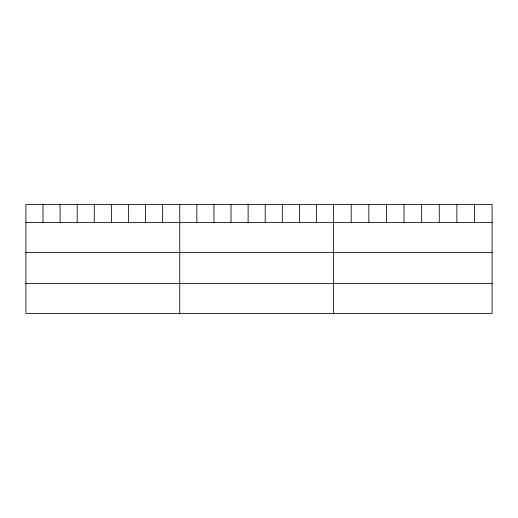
<?xml version="1.0" encoding="UTF-8"?>
<svg xmlns="http://www.w3.org/2000/svg" width="518" height="518" viewBox="0 0 518 518"><rect width="100%" height="100%" fill="white"/><g stroke="black" fill="none" stroke-linecap="round" stroke-linejoin="round"><path stroke-width="0.78" d="M492.1 222.436L492.1 313.461L25.9 313.461L25.9 204.539L492.1 204.539L492.1 222.436L25.9 222.436M25.9 252.473L492.1 252.473M25.9 283.424L492.1 283.424M474.488 204.539L474.488 222.436M456.876 204.539L456.876 222.436M439.264 204.539L439.264 222.436M421.652 204.539L421.652 222.436M404.04 204.539L404.04 222.436M386.428 204.539L386.428 222.436M368.816 204.539L368.816 222.436M351.204 204.539L351.204 222.436M333.592 204.539L333.592 313.461M316.498 204.539L316.498 222.436M299.404 204.539L299.404 222.436M282.31 204.539L282.31 222.436M265.216 204.539L265.216 222.436M248.122 204.539L248.122 222.436M231.028 204.539L231.028 222.436M213.934 204.539L213.934 222.436M196.84 204.539L196.84 222.436M179.746 204.539L179.746 313.461M162.652 204.539L162.652 222.436M145.558 204.539L145.558 222.436M128.464 204.539L128.464 222.436M111.37 204.539L111.37 222.436M94.276 204.539L94.276 222.436M77.182 204.539L77.182 222.436M60.088 204.539L60.088 222.436M42.994 204.539L42.994 222.436"/></g></svg>
